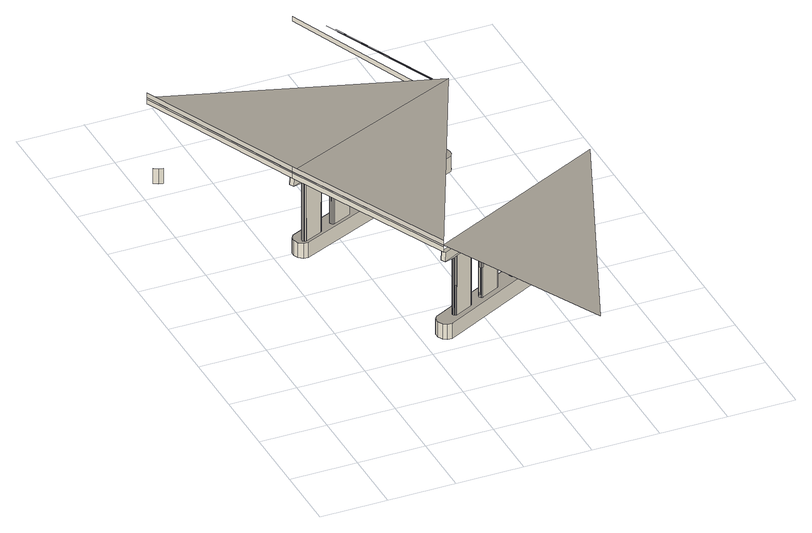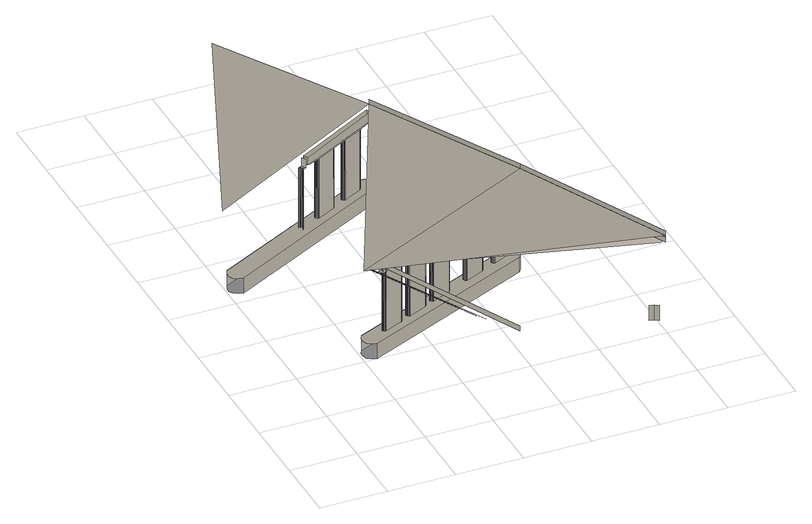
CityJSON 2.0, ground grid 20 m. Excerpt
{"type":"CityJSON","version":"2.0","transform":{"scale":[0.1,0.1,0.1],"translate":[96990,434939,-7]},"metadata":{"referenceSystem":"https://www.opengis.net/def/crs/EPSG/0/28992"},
"CityObjects":{
"bridge1":{"type":"Bridge","attributes":{"name":"Van Brienenoordbrug"},"children":["bridge1-1","bridge1-2","bridge1-3","bridge1-4","bridge1-5","bridge1-6","bridge1-7"],"geometry":[{"type":"MultiSurface","lod":"2","boundaries":[[[0,1,2,3]],[[4,0,3,5]],[[6,7,8,9,10]],[[11,12,13,14,15]],[[15,16,17,11]],[[18,19,20,21]],[[19,22,23,20]],[[24,18,21,25]],[[22,26,27,23]],[[28,24,25,29]],[[30,31,32,33]],[[33,32,34,35]],[[36,37,31,30]],[[35,34,38,39]],[[40,41,37,36]],[[42,43,44,45,38,34,32,31,37,41,46,47,48,49,17,16]],[[50,6,10,51]],[[39,38,45,52]],[[53,46,41,40]],[[52,45,44,54]],[[55,47,46,53]],[[54,44,43,56]],[[57,48,47,55]],[[58,49,48,57]],[[59,60,61,62]],[[63,64,49,58]],[[60,65,66,61]],[[56,43,67,68,69]],[[70,59,62,71]],[[65,72,73,66]],[[74,75,76,77,78,79]],[[80,70,71,81]],[[79,82,83,74]],[[68,67,84,85]],[[85,84,86,87]],[[88,89,64,63]],[[87,86,90,91]],[[92,93,89,88]],[[91,90,94,95]],[[96,97,93,92]],[[95,94,98,99]],[[100,101,97,96]],[[99,98,102,103]],[[104,105,101,100]],[[103,102,105,104]],[[106,107,108,109]],[[109,108,110,111]],[[112,113,107,106]],[[111,110,114,115]],[[116,117,113,112]],[[118,119,120,121,114,110,108,107,113,117,122,123,124,125,83,82]],[[115,114,121,126]],[[127,122,117,116]],[[126,121,120,128]],[[129,130,131,67,43,42,16,15,132,133]],[[134,123,122,127]],[[15,14,135,132]],[[128,120,119,136]],[[67,131,137,138,139,140,141,142,143,144,145,146,147,148,64,89,93,97,101,105,102,98,94,90,86,84]],[[149,124,123,134]],[[148,150,151,152,11,17,49,64]],[[152,153,12,11]],[[154,125,124,149]],[[155,142,141,156]],[[156,141,140,157]],[[158,143,142,155]],[[157,140,139,159]],[[160,144,143,158]],[[159,139,138,161]],[[162,145,144,160]],[[161,138,137,163]],[[164,146,145,162]],[[163,137,131,165]],[[166,147,146,164]],[[167,148,147,166]],[[168,169,125,154]],[[136,119,170,171,172]],[[173,174,175]],[[176,150,148,167]],[[165,131,130,177,178]],[[79,78,179,180,181]],[[171,170,182,183]],[[183,182,184,185]],[[186,187,169,168]],[[185,184,188,189]],[[190,191,187,186]],[[189,188,192,193]],[[194,195,191,190]],[[193,192,196,197]],[[198,199,195,194]],[[197,196,200,201]],[[202,203,199,198]],[[201,200,203,202]],[[170,119,118,82,79,181,204,205,206,207]],[[177,130,208,209]],[[170,207,210,211,212,213,214,215,216,217,218,219,220,221,169,187,191,195,199,203,200,196,192,188,184,182]],[[209,208,222,223]],[[224,225,150,176]],[[226,227,74,83,125,169,221,228]],[[227,229,75,74]],[[223,222,230,231]],[[232,233,225,224]],[[231,230,234,235]],[[236,237,233,232]],[[151,150,225,233,237,238,239,240,241,234,230,222,208,130,129,133]],[[235,234,241,242]],[[243,238,237,236]],[[242,241,240,244]],[[245,239,238,243]],[[244,240,239,245]],[[246,175,174]],[[247,215,214,248]],[[248,214,213,249]],[[250,216,215,247]],[[249,213,212,251]],[[252,217,216,250]],[[251,212,211,253]],[[254,218,217,252]],[[253,211,210,255]],[[256,219,218,254]],[[255,210,207,257]],[[258,220,219,256]],[[259,221,220,258]],[[133,132,152,151]],[[132,135,260,153,152]],[[261,228,221,259]],[[257,207,206,262,263]],[[264,265,266,267,268]],[[269,270,271,272]],[[273,274,270,269]],[[272,271,275,276]],[[277,278,274,273]],[[276,275,279,280]],[[281,264,268,282,283,284,277,273,269,272,276,280,285,286,287]],[[284,288,278,277]],[[280,279,289,285]],[[283,290,288,284]],[[285,289,291,286]],[[292,293,294,295,296,179,78,77,51,10,13,12,153,260,266,265,297,298,299,300,301,302,303]],[[282,304,290,283]],[[286,291,305,287]],[[287,305,306,281]],[[299,307,308,267,266,260,135,14,13,10,9,309,310,311,312,293,292,313,314,315,300]],[[262,206,316,317]],[[317,316,318,319]],[[320,321,228,261]],[[319,318,322,323]],[[324,325,321,320]],[[323,322,326,327]],[[226,228,321,325,328,329,330,331,332,326,322,318,316,206,205,204]],[[333,328,325,324]],[[327,326,332,334]],[[335,329,328,333]],[[334,332,331,336]],[[337,330,329,335]],[[336,331,330,337]],[[268,267,338,339,282]],[[340,297,265,264,281,341]],[[26,342,343,27]],[[344,341,281,306]],[[345,29,25,21,20,23,27,343,346,347,348,349]],[[28,350,351,352,353,354,342,26,22,19,18,24]],[[355,356,304,282,339]],[[350,28,29,345]],[[267,308,307]],[[357,358,246]],[[204,181,227,226]],[[338,267,307]],[[359,360,355,339]],[[181,180,361,229,227]],[[362,363,360,359]],[[341,344,364,365]],[[366,367,363,362]],[[365,364,368,369]],[[370,371,367,366]],[[369,368,372,373]],[[339,338,340,341,365,369,373,374,375,376,377,370,366,362,359]],[[377,378,371,370]],[[373,372,379,374]],[[376,380,378,377]],[[374,379,381,375]],[[375,381,380,376]],[[340,298,297]],[[382,383,384,385,386]],[[338,307,299,298,340]],[[387,388,389,390]],[[391,392,388,387]],[[390,389,393,394]],[[395,396,392,391]],[[72,397,398,73]],[[394,393,399,400]],[[401,382,386,402,403,404,395,391,387,390,394,400,405,406,407]],[[404,408,396,395]],[[400,399,409,405]],[[403,410,408,404]],[[405,409,411,406]],[[402,412,410,403]],[[406,411,413,407]],[[414,81,71,62,61,66,73,398,415,416,417,418]],[[80,419,420,421,422,423,397,72,65,60,59,70]],[[424,301,300,315,425]],[[407,413,426,401]],[[419,80,81,414]],[[427,428,429,430]],[[431,432,428,427]],[[430,429,433,434]],[[435,436,432,431]],[[434,433,437,438]],[[439,424,425,440,441,442,435,431,427,430,434,438,443,444,445]],[[442,446,436,435]],[[438,437,447,443]],[[441,448,446,442]],[[443,447,449,444]],[[440,450,448,441]],[[444,449,451,445]],[[445,451,452,439]],[[453,313,425]],[[454,302,301,424,439,455]],[[456,455,439,452]],[[450,440,457,458]],[[425,313,459,457,440]],[[460,461,458,457]],[[462,463,461,460]],[[455,456,464,465]],[[466,467,463,462]],[[465,464,468,469]],[[470,471,467,466]],[[469,468,472,473]],[[457,459,454,455,465,469,473,474,475,476,477,470,466,462,460]],[[477,478,471,470]],[[473,472,479,474]],[[476,480,478,477]],[[474,479,481,475]],[[475,481,480,476]],[[454,303,302]],[[459,313,292,303,454]],[[482,294,293,312,483]],[[484,485,486,487]],[[488,489,485,484]],[[487,486,490,491]],[[492,493,489,488]],[[491,490,494,495]],[[496,482,483,497,498,499,492,488,484,487,491,495,500,501,502]],[[499,503,493,492]],[[495,494,504,500]],[[498,505,503,499]],[[500,504,506,501]],[[497,507,505,498]],[[501,506,508,502]],[[502,508,509,496]],[[311,510,497,483,312]],[[511,295,294,482,496,512]],[[513,507,497,510]],[[514,512,496,509]],[[515,516,517,518,519]],[[520,521,513,510]],[[522,523,521,520]],[[512,514,524,525]],[[526,510,311,310]],[[527,528,523,522]],[[525,524,529,530]],[[531,532,528,527]],[[530,529,533,534]],[[510,535,511,512,525,530,534,536,537,538,539,531,527,522,520]],[[539,540,532,531]],[[538,541,540,539]],[[537,542,541,538]],[[510,526,535]]],"semantics":{"surfaces":[{"type":"WallSurface"},{"type":"OuterCeilingSurface"},{"type":"OuterFloorSurface"},{"type":"GroundSurface"}],"values":[0,0,0,0,1,0,0,0,0,0,0,0,0,0,0,1,0,0,0,0,0,0,0,0,0,0,0,0,0,0,0,0,1,0,0,0,0,0,0,0,0,0,0,0,0,0,0,0,0,0,1,0,0,0,0,0,0,0,1,0,0,0,0,0,0,0,0,0,0,0,0,0,0,0,0,0,0,2,0,0,0,0,0,0,0,0,0,0,0,0,0,0,0,0,0,1,0,0,0,0,0,0,0,0,1,0,0,0,0,0,2,0,0,0,0,0,0,0,0,0,0,0,0,1,0,0,0,0,0,0,0,0,0,1,0,0,0,0,1,0,0,0,1,0,0,0,0,0,0,1,0,0,0,0,0,0,0,0,0,0,3,2,0,0,0,2,1,0,0,0,0,0,0,0,0,0,1,0,0,0,0,0,0,0,0,0,0,0,0,0,0,1,0,0,0,0,0,0,3,2,0,0,0,0,0,0,0,0,1,0,0,0,0,0,0,0,0,0,0,0,0,0,0,0,0,0,0,0,1,0,0,0,0,0,0,0,0,0,0,0,0,0,1,0,0,0,0,0,0,0,0,0,0,0,0,0,0,0,0,0,0,0,0,1,0,0,0,0]}}]},
"bridge1-1":{"type":"BridgeInstallation","parents":["bridge1"],"geometry":[{"type":"MultiSurface","lod":"2","boundaries":[[[543,544,545,173,174,546]]]}]},
"bridge1-2":{"type":"BridgeInstallation","parents":["bridge1"],"geometry":[{"type":"MultiSurface","lod":"2","boundaries":[[[6,174,173,7]]]}]},
"bridge1-3":{"type":"BridgeInstallation","parents":["bridge1"],"geometry":[{"type":"MultiSurface","lod":"2","boundaries":[[[547,543,546,174,246,548]]]}]},
"bridge1-4":{"type":"BridgeInstallation","parents":["bridge1"],"geometry":[{"type":"MultiSurface","lod":"2","boundaries":[[[50,246,174,6]]]}]},
"bridge1-5":{"type":"BridgeInstallation","parents":["bridge1"],"geometry":[{"type":"MultiSurface","lod":"2","boundaries":[[[549,550,551,552]]]}]},
"bridge1-6":{"type":"BridgeInstallation","parents":["bridge1"],"geometry":[{"type":"MultiSurface","lod":"2","boundaries":[[[553,554,555,556]]]}]},
"bridge1-7":{"type":"BridgeInstallation","parents":["bridge1"],"geometry":[{"type":"MultiSurface","lod":"2","boundaries":[[[552,551,557,558]]]}]}
},
"vertices":[
[35,1392,97],[23,1401,97],[23,1401,49],[35,1392,49],[49,1390,97],[49,1390,49],[226,938,307],[10,1409,318],[10,1409,303],[13,1402,303],[226,938,291],[229,931,267],[230,931,291],[227,938,291],[223,945,291],[222,945,267],[257,960,262],[263,946,262],[250,952,68],[244,966,68],[244,966,20],[250,952,20],[245,980,68],[245,980,20],[261,943,68],[261,943,20],[253,993,68],[253,993,20],[276,941,68],[276,941,20],[265,956,68],[265,956,262],[264,957,262],[264,957,68],[264,959,262],[264,959,68],[266,954,68],[266,954,262],[264,961,262],[265,961,68],[267,953,68],[267,953,262],[262,963,262],[267,965,262],[266,964,262],[265,962,262],[268,952,262],[270,951,262],[272,951,262],[274,951,262],[460,465,292],[460,465,276],[265,963,68],[269,952,68],[266,964,68],[270,951,68],[267,965,68],[272,951,68],[274,951,68],[454,459,50],[447,472,50],[447,472,2],[454,459,2],[329,977,67],[329,976,261],[447,487,50],[447,487,2],[323,990,261],[323,991,67],[311,985,67],[466,451,50],[466,451,2],[454,499,50],[454,499,2],[463,458,248],[465,459,276],[461,466,276],[461,467,276],[458,472,276],[456,472,248],[480,449,50],[480,449,2],[490,489,243],[497,475,243],[325,990,261],[325,991,67],[326,990,261],[326,990,67],[330,978,67],[330,978,261],[328,990,261],[328,990,67],[331,979,67],[331,979,261],[329,989,261],[329,989,67],[332,981,67],[332,981,261],[331,987,261],[331,988,67],[332,983,67],[332,982,261],[331,986,261],[332,986,67],[332,984,67],[332,984,261],[498,485,51],[498,485,243],[497,486,243],[498,487,51],[497,488,243],[497,489,51],[499,484,51],[499,483,243],[497,490,243],[497,490,51],[500,483,51],[500,482,243],[494,491,243],[500,494,243],[499,493,243],[498,491,243],[502,481,243],[503,481,243],[505,480,243],[507,481,243],[498,492,51],[502,482,51],[499,494,51],[431,1039,260],[426,1037,260],[370,1012,261],[470,1057,265],[436,1042,260],[504,481,51],[470,1057,285],[500,495,51],[369,1011,261],[368,1009,261],[367,1008,261],[367,1006,261],[367,1004,261],[368,1002,261],[369,1001,261],[370,1000,261],[371,999,261],[373,998,261],[375,998,261],[376,998,261],[505,481,51],[432,1023,260],[442,1028,260],[477,1044,265],[477,1043,284],[507,481,51],[368,1003,67],[367,1004,67],[367,1006,67],[369,1001,67],[367,1008,67],[370,1000,67],[368,1009,67],[371,999,67],[369,1011,67],[373,998,67],[370,1012,67],[375,998,67],[377,998,67],[561,509,50],[561,509,242],[554,522,242],[554,523,50],[543,517,51],[10,1409,324],[226,938,313],[803,1201,297],[432,1023,66],[426,1037,66],[414,1032,66],[464,475,276],[698,596,268],[698,597,246],[556,522,242],[556,523,50],[557,522,242],[558,523,50],[562,511,50],[562,510,242],[559,522,242],[559,522,50],[563,512,50],[563,511,242],[561,521,242],[561,521,50],[564,514,50],[564,513,242],[562,520,242],[562,520,50],[564,515,50],[564,515,242],[563,518,242],[563,519,50],[564,517,50],[564,517,242],[665,579,241],[659,576,241],[654,574,241],[600,546,242],[427,1037,260],[427,1037,66],[599,545,242],[598,543,242],[598,542,242],[597,540,242],[598,538,242],[598,536,242],[599,535,242],[601,534,242],[602,533,242],[604,532,242],[605,532,242],[607,532,242],[429,1037,260],[429,1037,66],[433,1025,66],[433,1024,260],[672,566,241],[705,583,246],[661,560,241],[705,583,268],[431,1036,260],[431,1037,66],[434,1026,66],[434,1026,260],[432,1035,260],[432,1036,66],[435,1028,66],[435,1027,260],[435,1029,260],[435,1031,260],[434,1033,260],[433,1034,260],[434,1034,66],[435,1029,66],[434,1033,66],[435,1031,66],[460,465,298],[599,537,50],[598,539,50],[598,540,50],[600,536,50],[598,542,50],[601,534,50],[598,544,50],[602,534,50],[599,545,50],[604,533,50],[600,547,50],[606,533,50],[607,533,50],[473,1051,285],[662,561,50],[655,575,50],[643,569,50],[488,1049,260],[488,1049,284],[484,1056,284],[481,1063,284],[481,1063,260],[490,1060,260],[490,1061,66],[491,1059,66],[491,1059,260],[490,1062,260],[490,1062,66],[492,1057,66],[492,1057,260],[490,1064,260],[491,1064,66],[493,1056,66],[493,1056,260],[500,1054,260],[493,1068,260],[492,1067,260],[491,1066,260],[494,1055,260],[496,1054,260],[498,1054,260],[491,1066,66],[495,1055,66],[492,1067,66],[496,1055,66],[652,1132,280],[660,1136,280],[663,1129,279],[728,1158,278],[735,1161,277],[549,1077,282],[567,1085,282],[564,1092,282],[572,1096,282],[575,1089,282],[639,1118,280],[655,1125,280],[493,1068,66],[498,1054,66],[500,1055,66],[561,1099,282],[543,1090,283],[21,1405,302],[729,1175,278],[721,1172,278],[657,1142,280],[649,1139,280],[632,1131,280],[569,1102,282],[656,574,241],[656,575,50],[658,574,241],[658,575,50],[663,562,50],[663,562,241],[660,574,241],[660,574,50],[664,564,50],[663,563,241],[661,573,241],[661,573,50],[664,565,241],[664,567,241],[664,568,241],[663,570,241],[662,571,241],[664,566,50],[663,572,50],[664,567,50],[664,571,50],[664,569,50],[561,1099,260],[549,1093,260],[567,1085,260],[555,1080,260],[772,1221,68],[772,1221,20],[555,1080,65],[795,1168,20],[786,1218,20],[798,1209,20],[804,1195,20],[803,1181,20],[795,1168,68],[803,1181,68],[804,1195,68],[798,1209,68],[786,1218,68],[549,1094,65],[537,1088,65],[715,1,282],[1020,755,280],[551,1094,260],[551,1094,65],[701,590,268],[552,1093,260],[552,1094,65],[556,1081,65],[556,1081,260],[554,1093,260],[554,1093,65],[557,1082,65],[557,1082,260],[555,1092,260],[556,1092,65],[558,1084,65],[558,1084,260],[558,1086,260],[558,1087,260],[558,1089,260],[557,1091,260],[557,1091,65],[558,1086,65],[558,1089,65],[558,1088,65],[713,587,241],[713,587,267],[709,594,268],[706,601,268],[706,601,241],[715,599,241],[715,600,49],[716,598,49],[715,597,241],[715,601,241],[715,601,49],[717,597,49],[716,596,241],[715,603,241],[715,603,49],[959,758,50],[959,758,2],[718,595,49],[718,595,241],[724,593,241],[717,607,241],[716,606,241],[715,604,241],[719,594,241],[721,593,241],[723,593,241],[715,605,49],[719,595,49],[716,606,49],[721,594,49],[718,608,49],[723,594,49],[985,707,2],[974,756,2],[986,748,2],[993,735,2],[992,720,2],[985,707,50],[992,720,50],[993,735,50],[986,748,50],[974,756,50],[575,1089,260],[569,1103,260],[725,594,49],[578,1100,260],[578,1101,66],[579,1099,66],[579,1099,260],[578,1102,260],[578,1102,66],[580,1097,66],[580,1097,260],[578,1104,260],[578,1104,66],[581,1096,66],[581,1096,260],[587,1094,260],[581,1108,260],[580,1107,260],[579,1105,260],[582,1095,260],[584,1094,260],[586,1094,260],[579,1106,66],[582,1095,66],[580,1107,66],[584,1095,66],[581,1108,66],[586,1094,66],[587,1094,66],[569,1103,282],[655,1125,260],[643,1119,260],[643,1120,65],[637,1133,260],[637,1134,65],[649,1139,260],[638,1134,260],[638,1134,65],[640,1133,260],[640,1134,65],[644,1121,65],[644,1121,260],[642,1133,260],[642,1133,65],[645,1122,65],[645,1122,260],[643,1132,260],[643,1132,65],[646,1124,65],[646,1124,260],[646,1126,260],[646,1127,260],[645,1129,260],[644,1130,260],[644,1131,65],[646,1126,65],[645,1129,65],[646,1128,65],[663,1129,259],[657,1143,259],[666,1140,259],[666,1140,65],[667,1139,65],[666,1139,259],[666,1142,259],[666,1142,65],[667,1137,65],[667,1137,259],[666,1144,259],[666,1144,65],[669,1136,65],[669,1136,259],[675,1134,259],[669,1148,259],[668,1147,259],[667,1145,259],[670,1135,259],[672,1134,259],[673,1134,259],[667,1146,65],[670,1135,65],[668,1147,65],[672,1134,65],[669,1148,65],[674,1134,65],[675,1134,65],[724,1173,259],[743,1165,259],[731,1159,259],[724,1173,64],[731,1160,64],[537,1632,294],[537,1632,309],[717,1223,294],[739,1172,293],[739,1172,277],[726,1173,259],[726,1174,64],[728,1173,259],[728,1173,64],[732,1161,64],[732,1161,259],[736,1178,278],[729,1173,259],[730,1173,64],[733,1162,64],[733,1162,259],[731,1172,259],[731,1172,64],[734,1164,64],[734,1164,259],[736,1179,259],[734,1165,259],[734,1167,259],[733,1169,259],[732,1170,259],[732,1171,64],[733,1169,64],[734,1167,64],
[226,938,328],[10,1409,339],[10,1409,327],[226,938,316],
[460,465,313],[460,465,301],
[604,1558,305],[777,1192,290],[778,1192,291],[688,1384,299],
[782,1193,291],[621,1533,304],[696,1371,298],[781,1193,291],
[780,1193,291],[719,1320,296]
]}
